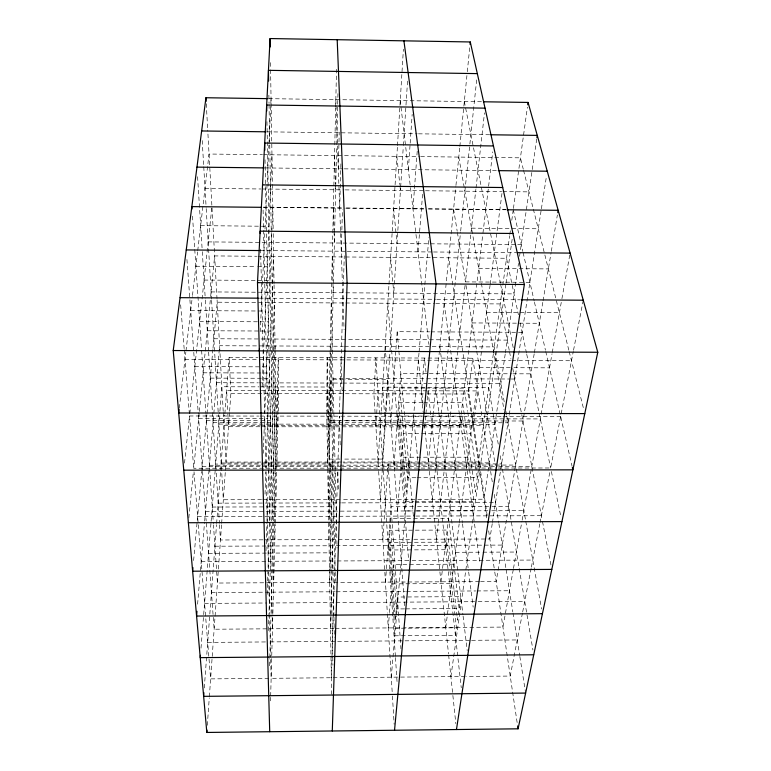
<?xml version="1.0" encoding="UTF-8"?>
<svg xmlns="http://www.w3.org/2000/svg" width="771" height="771" viewBox="0 0 771 771"><rect width="100%" height="100%" fill="white"/><g stroke="black" fill="none" stroke-linecap="round" stroke-linejoin="round"><path stroke-width="0.58" stroke-dasharray="3.85 2.89" d="M326.991 426.806L327.781 390.55M327.608 462.022L334.778 146.037M334.797 144.852L335.636 107.959M335.664 106.774L336.561 67.27M330.171 412.128L329.063 459.092L342.122 459.092M330.2 410.953L330.952 379.236L343.943 379.274M328.253 499.541L333.39 284.422M333.419 283.236L334.604 233.526M334.633 232.341L335.713 187.411M335.742 186.225L336.705 145.815M336.734 144.63L337.987 91.874M328.957 539.584L330.865 463.988L215.687 464.055M338.305 168.772L339.23 132.092M270.534 700.868L270.631 697.302M270.669 696.117L272.838 614.622M272.876 613.437L275.247 524.434M275.276 523.258L276.722 469.105M276.76 467.93L278.235 412.543M278.264 411.357L278.745 393.576L278.235 357.484L276.722 411.483M329.699 582.423L329.988 571.783M330.017 570.598L334.026 420.773L504.061 420.976M339.712 208.103L340.955 161.814M268.462 630.63L271.681 522.285M271.72 521.109L275.7 386.888M269.571 665.816L269.773 658.636M269.811 657.441L271.006 614.66M271.045 613.475L273.609 522.121M273.647 520.936L276.683 412.658M330.499 628.365L332.185 569.355M332.214 568.179L335.115 466.551M341.264 251.221L341.842 230.992M341.871 229.797L342.449 209.567M331.357 677.748L334.604 571.668M334.643 570.482L337.669 471.765M339.442 413.786L344.28 255.789M267.219 594.325L269.493 522.025M269.532 520.839L274.89 350.728M274.929 349.542L275.045 345.967M266.005 550.745L266.959 522.381M266.997 521.196L270.573 414.808M270.611 413.622L272.722 350.93M272.761 349.745L274.341 302.55M265.031 494.172L265.841 471.746M267.971 412.572L265.976 468.209L264.684 416.08L263.239 453.3M268.019 411.377L273.599 256.396M264.781 413.68L272.809 207.245M262.14 386.946L266.564 282.331M266.621 281.136L271.961 154.798M260.232 331.713L264.945 230.172M265.002 228.968L268.906 145.093M268.963 143.888L271.055 98.688M375.93 426.855L378.031 390.675M378.089 462.002L381.125 412.408M381.202 411.232L388.902 285.588M388.979 284.412L392.169 232.302M392.246 231.107L395.012 185.946M395.089 184.761L397.412 146.827M397.489 145.642L403.397 49.19M385.529 412.215L382.503 459.073L343.307 459.092M385.596 411.039L387.64 379.399L345.129 379.284M380.382 499.435L400.592 188.114M400.669 186.939L403.291 146.663M403.368 145.478L407.637 79.712M382.83 539.382L388.035 463.949L417.68 463.94M390.887 422.662L395.87 350.477M395.957 349.302L397.171 331.694L429.688 331.848M408.36 169.591L410.105 144.35M410.182 143.155L412.177 114.32M207.322 725.309L209.269 697.938M209.355 696.743L221.566 524.608M221.653 523.422L225.334 471.495M225.421 470.32L229.527 412.466M229.613 411.28L230.876 393.47L229.112 357.291L257.871 357.407M385.452 582.115L391.013 506.614L416.301 506.557M394.077 465.135L400.833 373.434L428.098 373.521M412.977 208.835L417.246 150.894M388.998 542.379L388.439 549.974L445.831 549.733L446.756 542.158L388.998 542.379L390.724 568.458M398.385 416.022L397.701 425.245L460.933 425.313L462.041 416.109L398.385 416.022L402.857 470.426M204.276 687.963L216.535 524.685M216.632 523.49L224.785 414.923M224.872 413.748L229.112 357.291M200.99 648.209L211.023 522.468M211.119 521.283L219.812 412.398M219.908 411.232L221.855 386.753L258.95 386.849M388.256 627.931L389.374 613.812M389.471 612.637L391.148 591.453M397.518 511L401.036 466.503M418.027 251.847L422.624 193.762M393.885 616.26L394.685 628.259L394.039 635.805L455.391 635.333L456.442 627.796L449.83 569.355M395.725 615.942L395.33 620.607L389.268 530.255L447.17 530.062L457.502 620.163L460.769 596.648L397.335 597.033L395.822 614.776M402.954 471.63L405.421 501.632L404.63 510.942L412.996 510.913M408.707 462.966L406.221 492.177L404.524 471.794M197.588 604.204L204.566 522.227M204.672 521.032L219.6 345.736L343.374 346.266M391.273 677.179L396.487 616.26M396.583 615.085L408.842 471.698M419 353.002L409.15 468.103L398.848 350.776M419.096 351.807L428.878 237.458M193.608 560.536L201.751 471.409M201.857 470.214L206.927 414.711M207.033 413.535L212.883 349.494M212.989 348.299L217.2 302.203L344.464 302.984M424.667 426.903L428.078 390.801L477.914 390.926L473.211 426.951L261.012 426.749M188.837 517.996L193.386 471.813M340.194 444.906L339.365 416.176L337.775 468.151L193.733 468.257L199.217 412.62M199.332 411.454L210.531 297.799M210.647 296.623L214.656 255.924L256.762 256.261M428.358 461.974L455.834 186.611M455.95 185.435L459.728 147.618M459.844 146.432L467.178 72.917M467.303 71.732L469.799 46.723M432.28 499.329L441.205 414.943M441.33 413.767L460.538 232.312M460.653 231.136L476.825 78.391M184.5 463.101L189.55 415.974L258.728 416.07M189.801 413.622L201.935 300.179M202.06 298.994L211.938 206.638L207.727 130.077M436.463 539.18L438.188 523.875M438.323 522.69L457.695 350.738M457.829 349.562L465.318 283.082M529.908 282.34L465.453 281.887L475.89 189.261M476.015 188.085L484.496 112.836M179.277 408.216L185.84 352.174M185.975 350.988L192.345 296.594M192.48 295.428L197.578 251.915M197.723 250.72L209.037 154.027L262.468 154.682M440.945 581.816L482.81 234.268M482.954 233.093L492.746 151.839M486.732 517.929L468.315 394.02L472.758 358.226L346.179 357.744M445.744 627.507L459.159 523.866M459.314 522.68L490.057 285.328M490.211 284.152L502.114 192.249M493.315 354.062L478.415 461.954L343.23 462.022M493.479 352.877L502.663 286.369M502.827 285.193L509.65 235.743M509.814 234.557L510.633 228.63M511.78 220.333L513.091 210.849M513.419 208.488L527.412 107.14M462.041 416.109L473.992 501.478L472.7 510.768L414.191 510.913M479.35 462.928L475.302 492.062L462.552 402.404L424.011 402.327M450.9 676.62L479.62 471.544M505.843 284.326L480.111 468.045L448.732 257.803M506.007 283.14L512.301 238.2M505.198 354.178L483.947 499.223L341.283 499.512M505.371 353.012L518.507 263.374M519.538 256.329L532.086 170.69M532.26 169.514L536.915 137.739M492.245 523.702L489.855 538.987L413.815 539.266M492.428 522.526L509.101 415.694M509.284 414.509L541.203 209.982M541.387 208.806L546.523 175.904M534.187 353.86L496.177 581.507L480.564 581.594M534.39 352.684L542.851 302.01M543.044 300.825L551.111 252.502M551.313 251.327L557.375 214.984M513.264 569.634L502.952 627.083L403.821 627.816M513.476 568.458L521.938 521.312M522.16 520.136L540.953 415.444M541.165 414.278L552.036 353.764M552.238 352.588L561.712 299.871M561.924 298.695L569.894 254.276M522.468 613.061L510.229 676.061L466.32 676.475M522.69 611.885L531.161 568.314M531.383 567.138L539.787 523.885M540.018 522.709L549.974 471.486M498.047 468.036L550.648 467.987L573.296 351.431M573.528 350.265L583.021 301.365M268.771 678.345L210.618 678.894L194.022 471.804M465.135 676.485L271.141 678.316L270.65 658.347M207.698 642.407L267.836 641.925M270.245 641.906L403.85 640.846M405.035 640.836L470.387 640.315M471.582 640.306L517.245 639.949M204.566 603.394L266.891 602.999M269.291 602.98L333.66 602.575M336.031 602.565L476.921 601.669M478.116 601.659L524.733 601.37M404.611 608.888L396.323 608.936L393.605 569.297M405.797 608.878L459.121 608.521L448.587 518.382L390.136 518.546L393.528 568.092M334.113 628.336L214.145 629.223L206.271 522.256M335.308 628.326L402.626 627.825M394.685 628.259L456.442 627.796M201.221 561.587L265.87 561.288M268.26 561.278L334.932 560.97M337.303 560.96L410.827 560.613M412.032 560.613L532.761 560.054M453.936 564.199L393.277 564.488L391.745 583.869L451.43 583.541M479.369 581.604L217.422 583.04L213.471 524.849M211.447 592.504L335.115 591.781M336.31 591.771L405.382 591.367M406.568 591.357L475.746 590.952M476.95 590.943L509.477 590.75M197.617 516.657L414.644 516.059M415.848 516.059L541.377 515.712M263.017 539.825L220.477 539.989L219.504 524.54M264.202 539.825L412.63 539.276M214.916 546.215L502.258 545.078M208.565 553.347L332.658 552.817M455.478 552.296L481.769 552.181M482.964 552.171L516.425 552.036M415.877 477.731L407.454 477.741L406.731 469.356M417.082 477.731L477.297 477.654L476.459 471.842M261.571 499.675L223.33 499.753L218.328 414.615M262.766 499.675L340.107 499.512M405.421 501.632L413.844 501.613M415.049 501.603L473.992 501.478M218.154 503.155L340.503 502.894M341.678 502.885L414.162 502.731M415.367 502.721L495.541 502.547M212.256 507.039L331.723 506.749M417.506 506.547L490.751 506.374M491.956 506.374L508.725 506.335M205.481 511.491L415.444 510.951M416.639 510.951L490.568 510.768M491.753 510.759L523.856 510.681M467.795 457.203L401.768 457.222L403.657 433.437L420.455 433.447M342.025 462.022L226.009 462.08L223.282 412.562M221.171 463.005L260.849 462.986M262.044 462.986L338.662 462.937M343.432 462.937L489.277 462.86M418.865 463.94L501.574 463.891M209.423 465.26L338.845 465.173M340.04 465.173L416.774 465.125M421.554 465.125L515.616 465.058M202.185 466.638L341.11 466.551M342.305 466.542L497.42 466.436M498.606 466.436L531.797 466.416M340.156 468.151L496.852 468.036M422.807 402.317L398.713 402.279L404.418 470.599M259.914 416.07L421.91 416.292M423.106 416.301L501.767 416.407M502.971 416.407L560.652 416.494M198.639 418.48L267.759 418.566M472.768 418.836L540.326 418.923M329.978 420.349L343.134 420.368M344.329 420.368L384.999 420.417M206.387 420.619L259.711 420.677M260.897 420.677L270.37 420.696M505.246 420.976L522.979 420.995M213.066 422.46L272.635 422.527M423.231 422.691L331.906 422.595L333.014 378.484L510.094 379.004M424.426 422.691L507.993 422.787M218.877 424.06L343.259 424.195M344.454 424.195L494.915 424.358M223.995 425.467L259.673 425.505M260.858 425.505L483.417 425.727M259.808 426.749L228.515 426.72L227.792 412.62M421.66 433.447L470.869 433.485M259.066 357.407L344.984 357.734M185.001 359.296L510.681 360.52M511.877 360.52L571.484 360.741M194.822 366.611L266.602 366.861M479.398 367.594L512.667 367.709M513.862 367.709L549.501 367.834M203.139 372.807L269.397 373.019M429.283 373.53L511.645 373.79M512.84 373.79L530.853 373.848M210.271 378.118L271.797 378.301M511.279 379.014L514.826 379.024M216.449 382.724L258.324 382.84M259.519 382.84L341.707 383.071M342.893 383.071L426.855 383.303M428.03 383.312L500.899 383.515M260.145 386.849L329.304 387.032L329.795 411.001M424.85 388.073L399.764 388.006L406.625 468.161M426.045 388.073L464.267 388.17L467.65 411.406M426.883 390.801L226.635 390.309L227.724 411.444M230.876 393.47L344.223 393.73M345.408 393.73L425.92 393.923M427.095 393.923L468.315 394.02M199.65 321.488L268.356 321.844M472.131 322.933L539.295 323.28M207.283 330.759L270.91 331.067M430.893 331.858L522.112 332.311M213.866 338.758L507.26 340.107M344.56 346.266L494.298 346.911L494.943 350.458M204.084 280.056L269.956 280.519M211.109 291.92L514.035 293.896M259.384 298.165L435.548 299.273M436.743 299.283L520.309 299.803M345.668 302.984L434.574 303.533M435.769 303.533L500.234 303.928L509.323 350.718M190.707 310.607L265.349 311.041M486.559 312.303L559.399 312.727M208.17 241.901L516.493 244.552M517.688 244.561L521.263 244.59M260.415 250.546L346.063 251.259M347.258 251.269L432.329 251.972M433.524 251.982L515.963 252.657M257.957 256.271L506.547 258.266L518.44 314.847M195.901 266.246L256.531 266.699M257.716 266.708L267.229 266.785M478.704 268.385L548.374 268.915M263.258 207.148L341.64 207.939M346.372 207.987L423.616 208.768M428.406 208.816L506.094 209.596M263.615 207.332L344.521 208.151M345.716 208.16L423.713 208.941M428.493 208.989L505.959 209.77M200.653 225.652L268.934 226.288M471.505 228.158L538.274 228.775M263.653 154.692L419.463 156.6M420.658 156.609L520.415 157.833L523.268 169.177M265.436 167.924L343.056 168.83M344.242 168.839L497.112 170.622M205.019 188.375L260.983 188.982M262.179 188.991L344.049 189.878M345.254 189.888L424.31 190.745M425.505 190.755L501.68 191.584M502.865 191.594L528.983 191.873M267.132 131.831L417.246 133.807M418.441 133.817L489.845 134.761M268.694 98.659L482.367 101.762M523.557 170.314L533.05 208.025M533.339 209.172L568.902 350.458M569.181 351.595L583.926 410.153M513.255 209.664L522.834 251.452M523.095 252.599L534.197 301.056M534.467 302.232L545.473 350.246M545.743 351.422L572.092 466.368M520.155 322.991L526.487 353.079M526.728 354.236L538.871 411.984M539.112 413.14L550.648 467.987M551.381 471.486L560.951 516.956M464.325 101.502L500.408 283.179M500.639 284.354L513.37 348.444M509.554 351.894L510.932 358.978M512.763 368.403L542.283 520.377M542.514 521.553L551.352 567.07M495.155 351.634L504.658 404.303M505.911 411.242L506.537 414.702M506.74 415.858L525.552 520.088M525.764 521.263L541.599 609.013M458.784 157.072L481.181 282.253M481.393 283.41L504.032 409.95M498.249 444.125L488.698 387.447L382.676 387.167L384.344 411.088M500.206 455.748L518.999 567.302M519.191 568.478L532.934 650.04M453.589 209.066L457.203 231.223M457.396 232.389L465.453 281.887M466.021 285.405L476.536 349.967M476.719 351.142L495.3 465.26M472.758 358.226L492.409 482.704M494.25 494.375L498.712 522.632M498.904 523.808L505.959 568.497M506.142 569.673L512.802 611.837M512.985 613.003L519.664 655.292M519.847 656.478L525.446 691.895M480.632 471.553L487.445 517.158M488.641 530.795L494.597 570.877M494.77 572.063L517.717 726.475M467.824 412.572L476.285 470.686M444.163 303.591L450.457 349.292M450.621 350.477L480.025 563.909M439.855 346.68L462.359 522.632M462.504 523.808L468.527 570.877M468.681 572.053L473.163 607.124M435.808 387.312L438.651 411.174M438.795 412.36L462.947 614.863M463.082 616.058L467.207 650.589M400.245 100.567L428.907 344.435M446.756 542.158L449.695 568.169M425.987 372.085L424.416 358.043L421.207 393.914L423.057 411.589M428.078 390.801L461.26 687.799M396.834 156.32L399.821 184.597M399.947 185.772L400.438 190.485M418.383 360.173L423.134 405.083M424.426 424.551L429.216 470.146M429.331 471.312L448.51 653.856M448.635 655.061L452.75 694.257M452.876 695.432L455.834 723.661M393.634 208.459L396.998 243.52M413.584 416.282L418.161 464.017M390.637 257.341L393.779 293.105M397.171 331.694L398.742 349.581M409.468 471.698L413.372 516.059M387.823 303.244L396.583 411.473M396.68 412.639L408.649 560.517M180.636 304.786L184.153 348.637M184.24 349.822L189.358 413.613M189.55 415.974L193.733 468.257M385.172 346.439L404.746 607.423M186.939 259.451L193.685 351.123M193.772 352.318L198.292 413.767M198.378 414.943L202.445 470.185M202.532 471.36L206.185 521.051M384.43 412.283L385.259 424.233M388.035 463.949L400.939 648.758M192.499 216.159L194.687 248.358M194.764 249.544L205.905 413.439M205.982 414.634L213.384 523.654M390.801 569.644L393.808 615.065M395.388 656.362L375.891 357.86L373.906 393.798L378.59 470.185M395.465 657.557L397.094 682.499M197.569 176.675L202.224 250.488M202.291 251.674L205.279 298.926M205.346 300.102L208.555 350.882M208.623 352.068L219.427 523.355M378.657 471.36L387.321 612.666M387.389 613.841L392.362 694.873M392.429 696.059L394.164 724.364M202.204 140.534L203.679 165.649M203.756 166.844L206.136 207.409M206.204 208.594L211.533 299.119M211.601 300.324L218.26 413.429M206.271 103.728L207.659 128.882M212.006 207.842L217.008 298.647M217.075 299.832L223.214 411.386M335.828 99.632L336.002 104.364M336.04 105.55L337.447 144.755M337.486 145.96L342.324 280.885M342.372 282.08L344.078 329.737M334.556 155.559L335.462 183.883M335.501 185.069L335.655 189.791M341.09 359.884L342.112 391.89M333.371 207.862L334.016 230.105M334.045 231.271L334.383 242.981M332.262 256.868L333.197 292.71M337.871 471.765L338.373 491.011M331.212 302.897L333.804 411.377M333.833 412.543L337.062 548.094M260.579 249.129L264.626 413.67M266.062 471.736L267.335 523.538M267.364 524.723L269.551 613.6M269.58 614.776L270.621 657.181M330.229 346.208L335.144 570.588M335.173 571.793L335.385 581.411M263.094 209.972L263.518 229.083M263.547 230.278L267.653 413.757M267.682 414.962L270.043 520.868M270.072 522.063L272.173 615.788M272.202 616.973L272.462 628.789M329.815 412.196L330.055 424.175M330.865 463.988L333.014 570.588M333.033 571.774L333.93 615.759M333.949 616.954L334.363 637.328M265.031 159.713L267.566 283.545M267.595 284.74L270.226 413.545M270.255 414.731L272.433 521.109M272.452 522.295L273.695 582.731M331.096 568.188L327.164 357.667L326.721 411.435M331.125 569.374L332.918 665.248M266.968 121.645L274.524 523.191M274.543 524.376L274.842 539.787M326.75 412.62L327.704 467.891M327.723 469.057L329.448 568.14M329.468 569.335L331.646 694.314M268.877 95.18L269.021 103.459M269.04 104.644L269.725 143.782M269.744 144.977L273.348 352.068M273.368 353.253L274.37 411.155M274.389 412.34L275.912 499.647M270.476 62.605L270.573 68.619M270.592 69.824L273.156 228.823M273.233 233.623L274.042 283.622M274.062 284.798L275.102 349.581M275.122 350.786L276.095 411.473M276.114 412.649L276.914 462.051M277.309 390.425L277.859 426.768"/><path stroke-width="1.16" d="M332.282 730.985L347.095 283.275L337.187 39.697M259.335 350.882L259.451 348.482M269.715 731.718L257.485 282.658L270.091 38.55L470.271 41.962L524.347 284.499L456.461 729.539M483.571 101.782L528.068 102.427L597.776 352.26L518.064 728.817L206.821 732.45L206.985 730.07M203.91 692.753L203.64 696.348L525.629 693.081M200.431 655.292L200.238 657.644L533.734 654.791M196.981 611.307L196.576 616.048L542.437 613.677M192.962 567.649L192.634 571.205L551.814 569.412M394.53 730.262L436.049 283.892L403.917 40.824M470.031 44.342L470.271 41.962M179.132 409.411L178.718 412.986L584.794 413.603M206.821 732.45L173.224 350.526L205.944 97.744L267.508 98.64M527.74 104.789L528.068 102.427M536.915 137.739L537.262 135.388L491.031 134.78M557.77 212.642L558.165 210.29L507.145 209.779M188.375 522.738L561.924 521.61M183.749 470.175L572.882 469.847L572.352 467.534M173.224 350.526L597.776 352.26M257.485 282.658L524.347 284.499M180.067 297.673L258.179 298.165M521.504 299.813L583.252 300.198M186.245 249.939L259.22 250.536M517.168 252.666L570.106 253.1M261.224 207.312L191.854 206.618L192.008 208.999M512.966 233.468L260.135 231.175L260.203 233.574M196.962 167.124L264.241 167.905M498.307 170.642L547.256 171.21M262.535 184.886L502.721 187.526M201.645 130.964L265.947 131.812M493.45 145.95L264.694 143.04L264.839 150.191M485.026 108.142L266.66 105.02L266.766 110.957M477.326 73.611L268.453 70.334L268.636 80.984M517.717 726.475L518.064 728.817M205.944 97.744L206.136 101.338M270.091 38.55L270.226 46.973"/></g></svg>
